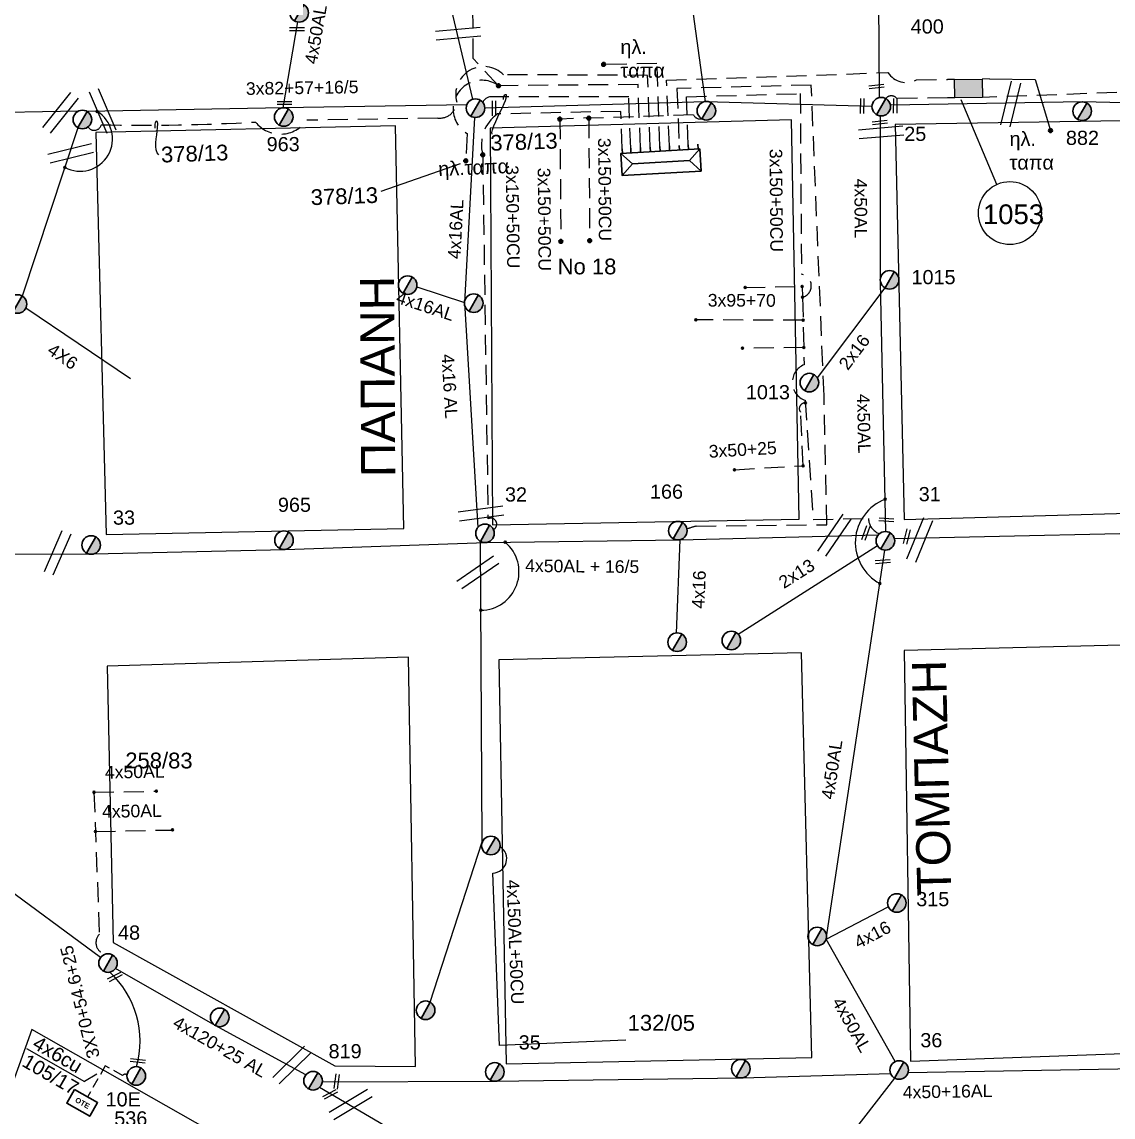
# Model space of a CAD drawing. Header units: millimetres. Extents: x 1421 to 7547, y 822 to 1863.
# Drawn here: x 6506.1 to 6644.6, y 1236.8 to 1375.8 of the extents above; entities that cross this region are included whole.
import ezdxf
from ezdxf.enums import TextEntityAlignment as Align

# ---------------------------------------------------------------- set-up
doc = ezdxf.new("R2010")
doc.units = ezdxf.units.MM
doc.linetypes.add('DASHED', pattern=[19.05, 12.7, -6.35])
doc.layers.get('0').update_dxf_attribs({"lineweight": 30})
for name, color, linetype, lineweight in [('2x13', 7, 'Continuous', 30), ('2x16', 7, 'Continuous', 30), ('3x50+25', 7, 'DASHED', 30), ('3x50+35+16_5', 7, 'Continuous', 30), ('3x82+57+16_5', 7, 'Continuous', 30), ('3x95+70', 7, 'DASHED', 30), ('4x150AL+50CU', 7, 'Continuous', 30), ('4x50+16_5', 7, 'Continuous', 30), ('4x50AL', 7, 'Continuous', 30), ('Link Box 4 Διευθύνσεων', 7, 'Continuous', 30), ('Pillar OTE', 7, 'Continuous', 30), ('TEXT_ΔΙΑΦΟΡΑ', 7, 'Continuous', 30), ('TEXT_ΚΑΛΩΔΙΩΝ', 7, 'Continuous', 30), ('Άγνωστα', 7, 'Continuous', 30), ('Άγνωστο εναέριο καλώδιο', 7, 'Continuous', 30), ('Άγνωστο Υπόγειο Καλώδιο', 7, 'DASHED', 30), ('Γυμνά εναέρια ΧΤ (3Φ)   4x16AL', 7, 'Continuous', 30), ('Γυμνά εναέρια ΧΤ και ΦΟΠ (3Φ)   4x50+16AL', 7, 'Continuous', 30), ('Εναέρια παροχή ΧΤ 4x16', 7, 'SYN_LINE', 30), ('Επιγραφές - Σχήματα', 7, 'Continuous', 30), ('Καλώδια ΧΤ   3x150+50CU', 7, 'DASHED', 30), ('Καλώδια ΧΤ   3x150+70AL', 7, 'DASHED', 30), ('Μηχανική τομή', 7, 'Continuous', 30), ('Στύλος ΦΜ', 7, 'Continuous', 30), ('Στύλος ΦΜ @ 1', 7, 'Continuous', 30), ('ΣΥΝ.ΚΑΛ4Χ6', 7, 'YPARXSK3X70+54', 30), ('Συνδέσεις', 7, 'Continuous', 30), ('Συνεστραμμένα ΧΤ   3x70+54.6+25 AL', 7, 'SYN_LINE', 30), ('Συνεστραμμένα ΧΤ  4x120+25 AL', 7, 'SYN_LINE', 30), ('Τομή', 7, 'Continuous', 30), ('Υποσταθμός πόλεως', 7, 'Continuous', 30), ('Υπόβαθρο ΔΕΗ', 7, 'Continuous', 30), ('Υπόγεια Καλώδια Δικτύου ΧΤ  4x16AL', 7, 'DASHED', 30), ('Υπόγεια Καλώδια Δικτύου ΧΤ  4x50AL', 7, 'DASHED', 30), ('Υπόγεια Καλώδια Δικτύου ΧΤ  4x6', 7, 'DASHED', 30)]:
    doc.layers.add(name, color=color, linetype=linetype, lineweight=lineweight)
doc.layers.add('Υπόγεια καλώδια Παροχών ΧΤ   4x50AL', color=7, linetype='DASHED')
doc.styles.add('arial', font='arial.ttf')
doc.styles.get("Standard").update_dxf_attribs({"font": 'arial.ttf'})
doc.linetypes.add('SYN_LINE', pattern='A,0.5,-0.0001,["/\\/\\/\\/",Standard,S=0.1,R=0,X=0,Y=-0.05],-0.25', length=0.7501)
doc.linetypes.add('YPARXSK3X70+54', pattern='A,2.5,[131,ltypeshp.shx,S=1,R=0,X=-9e-10,Y=0],-1e-11,[131,ltypeshp.shx,S=-1,R=180,X=2,Y=0],-4.1,[131,ltypeshp.shx,S=1,R=0,X=-0.1,Y=0],-1.9,2,0', length=10.5)
doc.dimstyles.new('ISO-25', dxfattribs={"dimtxt": 2.5, "dimasz": 2.5, "dimexe": 1.25, "dimexo": 0.625, "dimtad": 1, "dimtxsty": 'Standard', "dimcen": 2.5, "dimadec": 0, "dimazin": 0, "dimtfac": 1, "dimtmove": 0, "dimatfit": 3, "dimfxl": 1, "dimarcsym": 0})

# ---------------------------------------------------------------- blocks, each defined once
blk = doc.blocks.new('ΥΠΑΡΧΩΝ ΤΣΙΜΕΝΤΕΝΙΟΣ ΣΤΥΛΟΣ')
at = {"layer": 'Στύλος ΦΜ'}
blk.add_hatch(color=7, dxfattribs=at).paths.add_polyline_path([(-1.29, -2.28, 0.574793), (2.62, 0, 0.268822), (1.3, 2.27)])
at = {"layer": 'Στύλος ΦΜ', "color": 7}
blk.add_line((-1.29, -2.28), (1.3, 2.27), dxfattribs=at)
blk.add_circle((0, 0), 2.62, dxfattribs=at)
at = {"layer": 'Στύλος ΦΜ', "flags": 4}
for tag, p in [('ΑΡΙΘΜΟΣ', (-4.68, 8.05)), ('ΤΥΠΟΣ', (-4.91, 3.03))]:
    blk.add_attdef(tag, p, '', height=4, dxfattribs=at)
blk = doc.blocks.new('ΤΟΜΗ')
at = {"layer": 'Τομή', "lineweight": -3, "ltscale": 40}
for p, q in [((-11.37, 1.1), (11.37, 1.1)), ((11.37, -3.57), (-11.37, -3.57))]:
    blk.add_line(p, q, dxfattribs=at)
blk = doc.blocks.new('ΜΗΧΑΝΙΚΗ ΤΟΜΗ')
at = {"layer": 'Μηχανική τομή', "lineweight": -3, "ltscale": 40}
for p, q in [((-3.78, 1.15), (3.8, 1.15)), ((3.8, -0.4), (-3.78, -0.4))]:
    blk.add_line(p, q, dxfattribs=at)
blk = doc.blocks.new('ΥΠΟΣΤΑΘΜΟΣ ΠΟΛΕΩΣ 9 ΑΝΑΧΩΡΗΣΕΩΝ')
at = {"layer": 'Υποσταθμός πόλεως', "ltscale": 40}
for p, q in [((-9.63, -2.82), (-9.63, -4)), ((-7.12, -2.82), (-7.12, -4)), ((-4.84, -2.82), (-4.84, -4)), ((-2.36, -2.82), (-2.36, -4)), ((0.09, -2.82), (0.09, -4)), ((2.55, -2.82), (2.55, -4)), ((5.02, -2.82), (5.02, -4)), ((7.48, -2.82), (7.48, -4)), ((9.61, -2.82), (9.61, -4))]:
    blk.add_line(p, q, dxfattribs=at)
blk.add_lwpolyline([(-10.02, 2.82), (10.02, 2.82), (10.02, -2.82), (-10.02, -2.82)], close=True, dxfattribs=at)
for points in [[(-7.21, 0), (-10.02, 2.82)], [(7.21, 0), (10.02, 2.82)], [(-10.02, -2.82), (-7.21, 0)], [(-7.21, 0), (7.21, 0)], [(10.02, -2.82), (7.21, 0)]]:
    blk.add_lwpolyline(points, dxfattribs=at)
at = {"layer": 'Υποσταθμός πόλεως', "linetype": 'SYN_LINE', "ltscale": 40, "flags": 1}
for tag, p in [('ΜΕΤΑΣΧΗΜΑΤΙΣΜΟΣ', (10.79, 1.71)), ('ΙΣΧΥΣ', (10.77, -1.08)), ('ΑΡΙΘΜΟΣ', (10.89, -3.8))]:
    blk.add_attdef(tag, p, '', height=1.8, dxfattribs=at)
blk = doc.blocks.new('LINK BOX 4 ΑΝΑΧΩΡΗΣΕΩΝ')
at = {"layer": 'Link Box 4 Διευθύνσεων', "lineweight": -3, "ltscale": 40}
blk.add_hatch(color=256, dxfattribs=at).paths.add_polyline_path([(-3.54, 0), (-3.54, -4.67), (3.54, -4.67), (3.54, 0)])
for p, q in [((-3.54, 0), (-5.33, 0)), ((5.33, 0), (3.54, 0)), ((-3.54, -4.67), (-5.33, -4.67)), ((5.33, -4.67), (3.54, -4.67))]:
    blk.add_line(p, q, dxfattribs=at)
blk.add_lwpolyline([(-3.54, -4.67), (-3.54, 0), (3.54, 0), (3.54, -4.67)], close=True, dxfattribs=at)
blk = doc.blocks.new('_ΣΥΝΔΕΣΗ')
at = {"layer": 'Συνδέσεις', "linetype": 'SYN_LINE', "ltscale": 40}
blk.add_hatch(color=256, dxfattribs=at).paths.add_polyline_path([(0.5, -0.01, 1), (-0.5, -0.01, 1)])
at = {"layer": 'Συνδέσεις'}
blk.add_circle((0, -0.01), 0.5, dxfattribs=at)
blk = doc.blocks.new('PILLAR ΟΤΕ')
at = {"layer": 'Pillar OTE', "ltscale": 40}
blk.add_lwpolyline([(-3.31, 2.02), (3.39, 2.02), (3.39, -1.99), (-3.31, -1.99)], close=True, dxfattribs=at)
at = {"layer": 'Pillar OTE', "insert": (-1.81, 0.71), "char_height": 1.3575, "width": 109.961, "attachment_point": 1}
blk.add_mtext('{\\fArial|b1|i0|c161|p34;OTE}', dxfattribs=at)

msp = doc.modelspace()

# ---------------------------------------------------------------- linework, layer by layer
at = {"color": 7, "lineweight": -3, "ltscale": 0.2}
msp.add_lwpolyline([(6628.93, 1368.56), (6634.73, 1368.5), (6636.69, 1362)], dxfattribs=at)
at = {"color": 6, "lineweight": -3, "ltscale": 0.2}
msp.add_lwpolyline([(6513.25, 1362.37), (6506.17, 1341)], dxfattribs=at)
at = {"layer": '2x13', "color": 2, "lineweight": -3, "ltscale": 0.2}
msp.add_lwpolyline([(6597.04, 1298.08), (6614.74, 1309.31)], dxfattribs=at)
at = {"layer": '2x16', "color": 2, "lineweight": -3, "ltscale": 0.2}
msp.add_lwpolyline([(6607.1, 1330.62), (6615.69, 1342.02)], dxfattribs=at)
at = {"layer": '3x50+25', "color": 2, "lineweight": -3, "ltscale": 0.2}
msp.add_lwpolyline([(6596.58, 1318.95), (6605.29, 1319.45), (6604.98, 1326.24, -0.665427), (6605.58, 1327.42, -1.683748)], format="xyb", dxfattribs=at)
at = {"layer": '3x50+35+16_5', "color": 5, "lineweight": -3, "ltscale": 0.2}
msp.add_lwpolyline([(6616.88, 1310.23), (6658.83, 1311.13)], dxfattribs=at)
at = {"layer": '3x82+57+16_5', "color": 5, "lineweight": -3, "ltscale": 0.2}
msp.add_lwpolyline([(6562.61, 1365.28), (6539.29, 1364.9), (6514.42, 1364.42)], dxfattribs=at)
at = {"layer": '3x95+70', "color": 2, "lineweight": -3, "ltscale": 0.2}
msp.add_lwpolyline([(6605.29, 1337.92), (6591.68, 1337.97)], dxfattribs=at)
at = {"layer": '4x150AL+50CU', "color": 206, "lineweight": -3, "ltscale": 0.2}
msp.add_lwpolyline([(6582.79, 1246.53), (6566.77, 1245.85), (6565.91, 1267.75, 0.742838), (6566.84, 1271.09, -4.697)], format="xyb", dxfattribs=at)
at = {"layer": '4x50+16_5', "color": 85, "lineweight": -3, "ltscale": 0.2}
msp.add_lwpolyline([(6513.33, 1364.46), (6472.29, 1363.72)], dxfattribs=at)
at = {"layer": '4x50+16_5', "color": 1, "lineweight": -3, "ltscale": 0.2}
msp.add_lwpolyline([(6515.23, 1308.25), (6539.58, 1308.84), (6565.09, 1309.7), (6589.66, 1310.06), (6614.84, 1310.68)], dxfattribs=at)
at = {"layer": '4x50+16_5', "color": 30, "lineweight": -3, "ltscale": 0.2}
msp.add_lwpolyline([(6472, 1308.47), (6496.79, 1308.22), (6515.23, 1308.25)], dxfattribs=at)
at = {"layer": '4x50AL', "color": 133, "lineweight": -3, "ltscale": 0.2}
msp.add_lwpolyline([(6613.34, 1429.24), (6613.59, 1403.78), (6614.86, 1378.52), (6614.94, 1366.19)], dxfattribs=at)
at = {"layer": '4x50AL', "color": 5, "lineweight": -3, "ltscale": 0.2}
msp.add_lwpolyline([(6539.29, 1364.9), (6541.17, 1375.79)], dxfattribs=at)
at = {"layer": '4x50AL', "color": 2, "lineweight": -3, "ltscale": 0.2}
for points in [[(6615.79, 1311.09), (6615.13, 1342.75), (6615.1, 1363.87)], [(6616.98, 1243.81), (6608.22, 1259.34), (6615.67, 1308.74)], [(6616.9, 1241.72), (6608.03, 1230.24)]]:
    msp.add_lwpolyline(points, dxfattribs=at)
at = {"layer": 'Άγνωστο εναέριο καλώδιο', "color": 133, "lineweight": -3, "ltscale": 0.2}
msp.add_lwpolyline([(6592.9, 1365.68), (6591.39, 1376.76)], dxfattribs=at)
at = {"layer": 'Άγνωστο εναέριο καλώδιο', "color": 1, "lineweight": -3, "ltscale": 0.2}
msp.add_lwpolyline([(6663.32, 1365.11), (6640.75, 1365.65), (6616.37, 1365.23)], dxfattribs=at)
at = {"layer": 'Άγνωστο εναέριο καλώδιο', "color": 206, "lineweight": -3, "ltscale": 0.2}
msp.add_lwpolyline([(6557.96, 1251.35), (6564.58, 1271.7), (6564.34, 1309.84)], dxfattribs=at)
at = {"layer": 'Άγνωστο Υπόγειο Καλώδιο', "color": 2, "lineweight": -3, "ltscale": 0.2}
msp.add_lwpolyline([(6515.29, 1278), (6515.98, 1259.98, 0.588477), (6516.72, 1257.44, 3.530493)], format="xyb", dxfattribs=at)
at = {"layer": 'Γυμνά εναέρια ΧΤ (3Φ)   4x16AL', "color": 5, "lineweight": -3, "ltscale": 0.2}
for points in [[(6563.58, 1363.68), (6562.31, 1340.16), (6564.01, 1311.61)], [(6556.27, 1342.15), (6562.31, 1340.16)]]:
    msp.add_lwpolyline(points, dxfattribs=at)
at = {"layer": 'Γυμνά εναέρια ΧΤ και ΦΟΠ (3Φ)   4x50+16AL', "color": 85, "lineweight": -3, "ltscale": 0.2}
msp.add_lwpolyline([(6554.22, 1404.4), (6563.35, 1365.97)], dxfattribs=at)
at = {"layer": 'Γυμνά εναέρια ΧΤ και ΦΟΠ (3Φ)   4x50+16AL', "color": 133, "lineweight": -2, "ltscale": 0.2}
msp.add_lwpolyline([(6564.88, 1364.87), (6592.9, 1365.69), (6614.03, 1365.08)], dxfattribs=at)
at = {"layer": 'Γυμνά εναέρια ΧΤ και ΦΟΠ (3Φ)   4x50+16AL', "color": 27, "lineweight": -3, "ltscale": 0.2}
for points in [[(6618.61, 1242.43), (6652.47, 1243.03)], [(6544.27, 1241.23), (6566.03, 1241.33), (6597.61, 1241.75), (6616.39, 1242.31)]]:
    msp.add_lwpolyline(points, dxfattribs=at)
at = {"layer": 'Εναέρια παροχή ΧΤ 4x16', "color": 1, "lineweight": -3, "ltscale": 0.2}
msp.add_lwpolyline([(6589.66, 1310.06), (6589.18, 1298.22)], dxfattribs=at)
at = {"layer": 'Εναέρια παροχή ΧΤ 4x16', "color": 2, "lineweight": -3, "ltscale": 0.2}
msp.add_lwpolyline([(6608.22, 1259.34), (6616.11, 1263.47)], dxfattribs=at)
at = {"layer": 'Καλώδια ΧΤ   3x150+50CU', "color": 85, "lineweight": -3, "ltscale": 0.2}
for points in [[(6584.36, 1367.84), (6566.64, 1367.7), (6563.42, 1371.15), (6563.27, 1402.68, 0.696194), (6563.05, 1409.53), (6562.65, 1428.81, -0.789177), (6563.44, 1430.46, -2.072555)], [(6566.64, 1367.7, 1.043286), (6562.65, 1361.62), (6562.46, 1358.15)]]:
    msp.add_lwpolyline(points, format="xyb", dxfattribs=at)
at = {"layer": 'Καλώδια ΧΤ   3x150+50CU', "color": 6, "lineweight": -3, "ltscale": 0.2}
msp.add_lwpolyline([(6585.56, 1369.01), (6567.28, 1369.09, 0.76907), (6561.33, 1365.61, -0.430437), (6558.94, 1363.59), (6542.32, 1363.32, -0.501817), (6535.79, 1363.08, -0.018906), (6516.23, 1362.74, -0.646464), (6514.54, 1362.45, 0.962283)], format="xyb", dxfattribs=at)
at = {"layer": 'Καλώδια ΧΤ   3x150+50CU', "color": 151, "lineweight": -3, "ltscale": 0.2}
msp.add_lwpolyline([(6587.1, 1359.98), (6586.74, 1370.52), (6579.98, 1370.4)], dxfattribs=at)
at = {"layer": 'Καλώδια ΧΤ   3x150+50CU', "color": 6, "lineweight": -3, "ltscale": 0.2}
msp.add_lwpolyline([(6585.87, 1359.91), (6585.56, 1369.01)], dxfattribs=at)
at = {"layer": 'Καλώδια ΧΤ   3x150+50CU', "color": 133, "lineweight": -3, "ltscale": 0.2}
for points in [[(6588.32, 1360.05), (6587.97, 1368.41), (6616.06, 1369.36, 0.393127), (6619.68, 1368.45), (6623.61, 1368.49)], [(6592.44, 1363.5, -0.338802), (6591.37, 1363.99), (6574.42, 1363.47)]]:
    msp.add_lwpolyline(points, format="xyb", dxfattribs=at)
at = {"layer": 'Καλώδια ΧΤ   3x150+50CU', "color": 27, "lineweight": -3, "ltscale": 0.2}
msp.add_lwpolyline([(6584.64, 1359.83), (6584.36, 1367.84)], dxfattribs=at)
at = {"layer": 'Καλώδια ΧΤ   3x150+50CU', "color": 1, "lineweight": -3, "ltscale": 0.2}
msp.add_lwpolyline([(6590.56, 1311.42, -0.022028), (6591.74, 1311.79), (6608.3, 1311.96), (6607.95, 1328.31), (6606.33, 1367.78), (6589.28, 1367.33), (6589.56, 1360.12)], format="xyb", dxfattribs=at)
at = {"layer": 'Καλώδια ΧΤ   3x150+50CU', "color": 2, "lineweight": -3, "ltscale": 0.2}
msp.add_lwpolyline([(6590.7, 1360.19), (6590.5, 1366.29), (6604.93, 1366.69), (6605.08, 1343.77, -0.80357), (6605.23, 1340.84), (6605.42, 1332.28, 0.693076), (6605.55, 1327.77), (6606.58, 1312.63), (6613.58, 1312.76, 0.299011), (6614.98, 1310.82, -2.051403)], format="xyb", dxfattribs=at)
at = {"layer": 'Καλώδια ΧΤ   3x150+50CU', "color": 5, "lineweight": -3, "ltscale": 0.2}
msp.add_lwpolyline([(6583.19, 1366.27), (6565.99, 1366.28, 0.336693), (6564.63, 1365.58, -7.449358)], format="xyb", dxfattribs=at)
msp.add_lwpolyline([(6583.41, 1359.76), (6583.19, 1366.27)], dxfattribs=at)
at = {"layer": 'Καλώδια ΧΤ   3x150+50CU', "color": 133, "lineweight": -3, "ltscale": 0.2}
for points in [[(6623.64, 1366.15), (6617.19, 1366.06)], [(6574.42, 1363.47), (6574.55, 1347.69)], [(6578.08, 1363.58), (6578.21, 1347.79)]]:
    msp.add_lwpolyline(points, dxfattribs=at)
at = {"layer": 'Καλώδια ΧΤ   3x150+50CU', "color": 173, "lineweight": -3, "ltscale": 0.2}
for points in [[(6582.35, 1359.7), (6582.18, 1364.44), (6566.49, 1364.11, 0.312764), (6564.63, 1358.93, 0.34132), (6564.63, 1358.93)], [(6564.63, 1358.93), (6565.3, 1312.72, -1.002274), (6565.99, 1311.35, 1.497784)]]:
    msp.add_lwpolyline(points, format="xyb", dxfattribs=at)
at = {"layer": 'Καλώδια ΧΤ   3x150+50CU', "color": 133, "lineweight": -3, "ltscale": 0.2}
msp.add_arc((6616.49, 1365.54), 0.871, 36.5071, 143.0526, dxfattribs=at)
at = {"layer": 'Καλώδια ΧΤ   3x150+70AL', "color": 30, "lineweight": -3, "ltscale": 0.2}
msp.add_lwpolyline([(6688.22, 1415.98), (6694.58, 1422.8), (6701.39, 1416.25, 0.171124), (6701.83, 1409.93, -0.091037), (6702.24, 1405.52, -0.079736), (6701.69, 1401.62), (6702.43, 1371.05, -1.078319), (6698.42, 1368.81), (6628.97, 1366.23)], format="xyb", dxfattribs=at)
at = {"layer": 'ΣΥΝ.ΚΑΛ4Χ6', "color": 6, "linetype": 'SYN_LINE', "lineweight": -3, "ltscale": 20}
msp.add_lwpolyline([(6506.66, 1339.5), (6519.92, 1330.54)], dxfattribs=at)
at = {"layer": 'Συνεστραμμένα ΧΤ   3x70+54.6+25 AL', "color": 2, "linetype": 'SYN_LINE', "lineweight": -3, "ltscale": 10}
msp.add_arc((6509.35, 1246.43), 11.8, 343.9601, 47.7184, dxfattribs=at)
at = {"layer": 'Συνεστραμμένα ΧΤ  4x120+25 AL', "color": 2, "lineweight": -3, "ltscale": 20}
msp.add_lwpolyline([(6516.13, 1257.01), (6502.66, 1266.92)], dxfattribs=at)
at = {"layer": 'Συνεστραμμένα ΧΤ  4x120+25 AL', "color": 2, "lineweight": -3, "ltscale": 15}
msp.add_lwpolyline([(6542.19, 1242.12), (6530.68, 1248.4), (6518.04, 1255.63)], dxfattribs=at)
at = {"layer": 'Συνεστραμμένα ΧΤ  4x120+25 AL', "color": 133, "lineweight": -3, "ltscale": 20}
msp.add_lwpolyline([(6641.81, 1187.65), (6619.32, 1199.18), (6582.69, 1217.77), (6543.9, 1240.51)], dxfattribs=at)
at = {"layer": 'Υπόβαθρο ΔΕΗ', "lineweight": -3}
msp.add_lwpolyline([(6629.88, 1355.17), (6625.36, 1365.89)], dxfattribs=at)
at = {"layer": 'Υπόβαθρο ΔΕΗ', "lineweight": -3, "ltscale": 0.2}
for points in [[(6516.85, 1310.72), (6554.61, 1311.49), (6553.56, 1362.61), (6515.52, 1361.77)], [(6604.8, 1312.68), (6603.82, 1363.37), (6565.56, 1362.31), (6565.86, 1311.96)], [(6618.1, 1312.62), (6658.51, 1313.76), (6656.14, 1363.41), (6616.98, 1362.76)], [(6650.88, 1296.82), (6618.11, 1295.98), (6618.92, 1243.86), (6651.85, 1245.04)], [(6556.09, 1243.2), (6555.23, 1295.17), (6516.99, 1294.03), (6517.75, 1258.93), (6545.88, 1243.28)]]:
    msp.add_lwpolyline(points, close=True, dxfattribs=at)
for points in [[(6567.59, 1243.53), (6606.42, 1244.32), (6605.08, 1295.7), (6566.67, 1294.83), (6567.59, 1243.53)], [(6507.4, 1247.87), (6496.68, 1218.02), (6618.48, 1151.08), (6635.47, 1175.11), (6507.4, 1247.87)], [(6506.72, 1245.48), (6514.09, 1241.29)]]:
    msp.add_lwpolyline(points, dxfattribs=at)
at = {"layer": 'Υπόβαθρο ΔΕΗ', "lineweight": -3}
msp.add_circle((6631.54, 1351.53), 4, dxfattribs=at)
for centre, radius, start, end in [((6513.55, 1360.94), 4.1, 241.3688, 58.6663), ((6617.79, 1309.7), 5.87, 110.7746, 242.0023), ((6564.35, 1305.99), 4.89, 270.5252, 49.9304)]:
    msp.add_arc(centre, radius, start, end, dxfattribs=at)
at = {"layer": 'Υπόβαθρο ΔΕΗ', "lineweight": -3, "ltscale": 0.2}
for points in [[(6565.82, 1361.53), (6565.56, 1361.87), (6568.1, 1366.61), (6567.41, 1366.61), (6567.21, 1366.28), (6567.21, 1365.94)], [(6523.52, 1358.91), (6522.85, 1359.45), (6523.71, 1363.29), (6523.01, 1363.29), (6523.01, 1362.69), (6523.01, 1362.29)]]:
    msp.add_open_spline(points, degree=3, dxfattribs=at)
at = {"layer": 'Υπόγεια Καλώδια Δικτύου ΧΤ  4x16AL', "color": 2, "lineweight": -3, "ltscale": 0.2}
for points in [[(6597.95, 1342.1), (6605.17, 1342.21), (6605.23, 1340.84)], [(6605.37, 1334.46), (6597.59, 1334.36)]]:
    msp.add_lwpolyline(points, dxfattribs=at)
at = {"layer": 'Υπόγεια Καλώδια Δικτύου ΧΤ  4x50AL', "color": 2, "lineweight": -3, "ltscale": 0.2}
for points in [[(6515.29, 1278), (6523.21, 1278.15)], [(6515.48, 1273.04), (6525.26, 1273.21)]]:
    msp.add_lwpolyline(points, dxfattribs=at)
at = {"layer": 'Υπόγεια Καλώδια Δικτύου ΧΤ  4x6', "color": 2, "linetype": 'DASHED', "lineweight": -2, "ltscale": 0.1}
msp.add_lwpolyline([(6519.49, 1242.13, 0.379023), (6518.91, 1242.05), (6516.73, 1243.29), (6514.51, 1239.38)], format="xyb", dxfattribs=at)

# ---------------------------------------------------------------- block references
at = {"layer": 'Link Box 4 Διευθύνσεων', "lineweight": -3, "xscale": 0.4999999999999995, "yscale": 0.4999999999999995, "zscale": 0.4999999999999995, "rotation": 0.8362489393522903}
msp.add_blockref('LINK BOX 4 ΑΝΑΧΩΡΗΣΕΩΝ', (6626.27, 1368.52), dxfattribs=at)
at = {"layer": 'Pillar OTE', "xscale": 0.5, "yscale": 0.5, "zscale": 0.5, "rotation": 330.3989844586728}
msp.add_blockref('PILLAR ΟΤΕ', (6513.77, 1238.57), dxfattribs=at)
at = {"layer": 'Μηχανική τομή', "lineweight": -3}
for p, xscale, yscale, zscale, rotation in [((6541.05, 1374.78), 0.2499999999999188, 0.2499999999999188, 0.2499999999999188, 0.05924844905690844), ((6614.61, 1367.68), 0.2499999999999189, 0.2499999999999189, 0.2499999999999189, 186.4579152107447), ((6539.47, 1365.42), 0.2499999999999188, 0.2499999999999188, 0.2499999999999188, 0.05924844905690844), ((6566.16, 1364.82), 0.2499999999999188, 0.2499999999999188, 0.2499999999999188, 89.32769322057025), ((6612.88, 1365.11), 0.2499999999999189, 0.2499999999999189, 0.2499999999999189, 89.32769322057025), ((6617.08, 1365.14), 0.2499999999999188, 0.2499999999999188, 0.2499999999999188, 89.32769322057025), ((6615.03, 1363.11), 0.2499999999999189, 0.2499999999999189, 0.2499999999999189, 186.4579152107447), ((6615.87, 1312.67), 0.2499999999999188, 0.2499999999999188, 0.2499999999999188, 176.162120526004), ((6613.17, 1310.95), 0.2499999999999188, 0.2499999999999188, 0.2499999999999188, 250.2442301513457), ((6618.37, 1310.49), 0.2499999999999188, 0.2499999999999188, 0.2499999999999188, 256.0113267506122), ((6615.42, 1307.19), 0.2499999999999188, 0.2499999999999188, 0.2499999999999188, 4.371751589751037), ((6518, 1254.48), 0.2499999999999187, 0.2499999999999187, 0.2499999999999187, 27.29125879134946), ((6520.85, 1243.82), 0.2499999999999188, 0.2499999999999188, 0.2499999999999188, 352.8098771346176), ((6546.19, 1241.27), 0.2499999999999187, 0.2499999999999187, 0.2499999999999187, 81.58909393115228), ((6545.3, 1239.57), 0.2499999999999187, 0.2499999999999187, 0.2499999999999187, 27.29125879134946)]:
    msp.add_blockref('ΜΗΧΑΝΙΚΗ ΤΟΜΗ', p, dxfattribs=dict(at, xscale=xscale, yscale=yscale, zscale=zscale, rotation=rotation))
at = {"layer": 'Στύλος ΦΜ @ 1', "lineweight": -3, "ltscale": 40}
ref = msp.add_blockref('ΥΠΑΡΧΩΝ ΤΣΙΜΕΝΤΕΝΙΟΣ ΣΤΥΛΟΣ', (6616.03, 1378.68), dxfattribs=dict(at, xscale=0.4499999999998181, yscale=0.4499999999998181, zscale=0.4499999999998181))
ref.add_attrib('ΤΥΠΟΣ', '400', (6618.95, 1374.32), dxfattribs={"layer": 'Στύλος ΦΜ', "height": 1.8, "flags": 4})
at = {"layer": 'Στύλος ΦΜ @ 1', "lineweight": -3, "ltscale": 40, "xscale": 0.4499999999998181, "yscale": 0.4499999999998181, "zscale": 0.4499999999998181}
for p in [(6541.33, 1376.95), (6563.71, 1364.85), (6593.02, 1364.52), (6513.83, 1363.4), (6555.11, 1342.38), (6505.59, 1339.98), (6563.49, 1340.09), (6589.31, 1297.05), (6596.19, 1297.27), (6565.67, 1271.24), (6607.09, 1259.7), (6557.38, 1250.33), (6531.26, 1249.42), (6597.39, 1242.91)]:
    msp.add_blockref('ΥΠΑΡΧΩΝ ΤΣΙΜΕΝΤΕΝΙΟΣ ΣΤΥΛΟΣ', p, dxfattribs=at)
at = {"layer": 'Στύλος ΦΜ @ 1', "lineweight": -3, "ltscale": 40}
ref = msp.add_blockref('ΥΠΑΡΧΩΝ ΤΣΙΜΕΝΤΕΝΙΟΣ ΣΤΥΛΟΣ', (6615.21, 1365.04), dxfattribs=dict(at, xscale=0.4499999999998181, yscale=0.4499999999998181, zscale=0.4499999999998181))
ref.add_attrib('ΤΥΠΟΣ', '25', (6618.13, 1360.69), dxfattribs={"layer": 'Στύλος ΦΜ', "height": 1.8, "flags": 4})
ref = msp.add_blockref('ΥΠΑΡΧΩΝ ΤΣΙΜΕΝΤΕΝΙΟΣ ΣΤΥΛΟΣ', (6640.71, 1364.47), dxfattribs=dict(at, xscale=0.4499999999998181, yscale=0.4499999999998181, zscale=0.4499999999998181))
ref.add_attrib('ΤΥΠΟΣ', '882', (6638.65, 1360.18), dxfattribs={"layer": 'Στύλος ΦΜ', "height": 1.8, "flags": 4})
ref = msp.add_blockref('ΥΠΑΡΧΩΝ ΤΣΙΜΕΝΤΕΝΙΟΣ ΣΤΥΛΟΣ', (6539.38, 1363.72), dxfattribs=dict(at, xscale=0.4499999999998181, yscale=0.4499999999998181, zscale=0.4499999999998181))
ref.add_attrib('ΤΥΠΟΣ', '963', (6537.21, 1359.38), dxfattribs={"layer": 'Στύλος ΦΜ', "height": 1.8, "flags": 4})
ref = msp.add_blockref('ΥΠΑΡΧΩΝ ΤΣΙΜΕΝΤΕΝΙΟΣ ΣΤΥΛΟΣ', (6616.27, 1343.05), dxfattribs=dict(at, xscale=0.4499999999998181, yscale=0.4499999999998181, zscale=0.4499999999998181))
ref.add_attrib('ΤΥΠΟΣ', '1015', (6619.05, 1342.5), dxfattribs={"layer": 'Στύλος ΦΜ', "height": 1.8, "flags": 4})
ref = msp.add_blockref('ΥΠΑΡΧΩΝ ΤΣΙΜΕΝΤΕΝΙΟΣ ΣΤΥΛΟΣ', (6606.09, 1330.01), dxfattribs=dict(at, xscale=0.4499999999998181, yscale=0.4499999999998181, zscale=0.4499999999998181))
ref.add_attrib('ΤΥΠΟΣ', '1013', (6598.03, 1327.89), dxfattribs={"layer": 'Στύλος ΦΜ', "height": 1.8, "flags": 4})
ref = msp.add_blockref('ΥΠΑΡΧΩΝ ΤΣΙΜΕΝΤΕΝΙΟΣ ΣΤΥΛΟΣ', (6564.92, 1310.87), dxfattribs=dict(at, xscale=0.4499999999998181, yscale=0.4499999999998181, zscale=0.4499999999998181))
ref.add_attrib('ΤΥΠΟΣ', '32', (6567.46, 1314.91), dxfattribs={"layer": 'Στύλος ΦΜ', "height": 1.8, "flags": 4})
ref = msp.add_blockref('ΥΠΑΡΧΩΝ ΤΣΙΜΕΝΤΕΝΙΟΣ ΣΤΥΛΟΣ', (6589.4, 1311.21), dxfattribs=dict(at, xscale=0.4499999999998181, yscale=0.4499999999998181, zscale=0.4499999999998181))
ref.add_attrib('ΤΥΠΟΣ', '166', (6585.86, 1315.27), dxfattribs={"layer": 'Στύλος ΦΜ', "height": 1.8, "flags": 4})
ref = msp.add_blockref('ΥΠΑΡΧΩΝ ΤΣΙΜΕΝΤΕΝΙΟΣ ΣΤΥΛΟΣ', (6615.74, 1309.92), dxfattribs=dict(at, xscale=0.4499999999998181, yscale=0.4499999999998181, zscale=0.4499999999998181))
ref.add_attrib('ΤΥΠΟΣ', '31', (6619.97, 1314.95), dxfattribs={"layer": 'Στύλος ΦΜ', "height": 1.8, "flags": 4})
ref = msp.add_blockref('ΥΠΑΡΧΩΝ ΤΣΙΜΕΝΤΕΝΙΟΣ ΣΤΥΛΟΣ', (6539.41, 1310), dxfattribs=dict(at, xscale=0.4499999999998181, yscale=0.4499999999998181, zscale=0.4499999999998181))
ref.add_attrib('ΤΥΠΟΣ', '965', (6538.64, 1313.6), dxfattribs={"layer": 'Στύλος ΦΜ', "height": 1.8, "flags": 4})
ref = msp.add_blockref('ΥΠΑΡΧΩΝ ΤΣΙΜΕΝΤΕΝΙΟΣ ΣΤΥΛΟΣ', (6514.94, 1309.39), dxfattribs=dict(at, xscale=0.4499999999998181, yscale=0.4499999999998181, zscale=0.4499999999998181))
ref.add_attrib('ΤΥΠΟΣ', '33', (6517.71, 1311.97), dxfattribs={"layer": 'Στύλος ΦΜ', "height": 1.8, "flags": 4})
ref = msp.add_blockref('ΥΠΑΡΧΩΝ ΤΣΙΜΕΝΤΕΝΙΟΣ ΣΤΥΛΟΣ', (6617.19, 1263.95), dxfattribs=dict(at, xscale=0.4499999999998181, yscale=0.4499999999998181, zscale=0.4499999999998181))
ref.add_attrib('ΤΥΠΟΣ', '315', (6619.65, 1263.54), dxfattribs={"layer": 'Στύλος ΦΜ', "height": 1.8, "flags": 4})
ref = msp.add_blockref('ΥΠΑΡΧΩΝ ΤΣΙΜΕΝΤΕΝΙΟΣ ΣΤΥΛΟΣ', (6517.08, 1256.32), dxfattribs=dict(at, xscale=0.4499999999998181, yscale=0.4499999999998181, zscale=0.4499999999998181))
ref.add_attrib('ΤΥΠΟΣ', '48', (6518.35, 1259.29), dxfattribs={"layer": 'Στύλος ΦΜ', "height": 1.8, "flags": 4})
ref = msp.add_blockref('ΥΠΑΡΧΩΝ ΤΣΙΜΕΝΤΕΝΙΟΣ ΣΤΥΛΟΣ', (6566.17, 1242.5), dxfattribs=dict(at, xscale=0.4499999999998181, yscale=0.4499999999998181, zscale=0.4499999999998181))
ref.add_attrib('ΤΥΠΟΣ', '35', (6569.2, 1245.35), dxfattribs={"layer": 'Στύλος ΦΜ', "height": 1.8, "flags": 4})
ref = msp.add_blockref('ΥΠΑΡΧΩΝ ΤΣΙΜΕΝΤΕΝΙΟΣ ΣΤΥΛΟΣ', (6617.48, 1242.74), dxfattribs=dict(at, xscale=0.4499999999998181, yscale=0.4499999999998181, zscale=0.4499999999998181))
ref.add_attrib('ΤΥΠΟΣ', '36', (6620.17, 1245.63), dxfattribs={"layer": 'Στύλος ΦΜ', "height": 1.8, "flags": 4})
ref = msp.add_blockref('ΥΠΑΡΧΩΝ ΤΣΙΜΕΝΤΕΝΙΟΣ ΣΤΥΛΟΣ', (6543.1, 1241.38), dxfattribs=dict(at, xscale=0.4499999999998181, yscale=0.4499999999998181, zscale=0.4499999999998181))
ref.add_attrib('ΤΥΠΟΣ', '819', (6545.07, 1244.23), dxfattribs={"layer": 'Στύλος ΦΜ', "height": 1.8, "flags": 4})
ref = msp.add_blockref('ΥΠΑΡΧΩΝ ΤΣΙΜΕΝΤΕΝΙΟΣ ΣΤΥΛΟΣ', (6520.66, 1241.99), dxfattribs=dict(at, xscale=0.4499999999998181, yscale=0.4499999999998181, zscale=0.4499999999998181))
ref.add_attrib('ΤΥΠΟΣ', '10Ε', (6516.77, 1238.12), dxfattribs={"layer": 'Στύλος ΦΜ', "height": 1.8, "flags": 4})
ref.add_attrib('ΑΡΙΘΜΟΣ', '536', (6517.87, 1235.7), dxfattribs={"layer": 'Στύλος ΦΜ', "height": 1.8, "flags": 4})
at = {"layer": 'Συνδέσεις', "lineweight": -3}
for p, xscale, yscale, zscale in [((6579.98, 1370.41), 0.4777242751394019, 0.4777242751394019, 0.4777242751394019), ((6566.64, 1367.7), 0.4777242751394019, 0.4777242751394019, 0.4777242751394019), ((6515.69, 1364.44), 0.25, 0.25, 0.25), ((6574.42, 1363.47), 0.4777242751394019, 0.4777242751394019, 0.4777242751394019), ((6578.08, 1363.58), 0.4777242751394019, 0.4777242751394019, 0.4777242751394019), ((6636.69, 1362), 0.4777242751394019, 0.4777242751394019, 0.4777242751394019), ((6562.47, 1358.16), 0.4777242751394019, 0.4777242751394019, 0.4777242751394019), ((6564.63, 1358.93), 0.4777242751394019, 0.4777242751394019, 0.4777242751394019), ((6511.58, 1357.33), 0.25, 0.25, 0.25), ((6574.55, 1347.94), 0.4777242751394019, 0.4777242751394019, 0.4777242751394019), ((6578.21, 1348.03), 0.4777242751394019, 0.4777242751394019, 0.4777242751394019), ((6597.95, 1342.1), 0.25, 0.25, 0.25), ((6605.17, 1342.22), 0.25, 0.25, 0.25), ((6605.23, 1340.85), 0.25, 0.25, 0.25), ((6591.68, 1337.97), 0.25, 0.25, 0.25), ((6605.3, 1337.92), 0.25, 0.25, 0.25), ((6597.59, 1334.37), 0.25, 0.25, 0.25), ((6605.37, 1334.47), 0.25, 0.25, 0.25), ((6605.58, 1327.43), 0.25, 0.25, 0.25), ((6605.29, 1319.45), 0.25, 0.25, 0.25), ((6596.58, 1318.95), 0.25, 0.25, 0.25), ((6615.71, 1315.2), 0.25, 0.25, 0.25), ((6567.5, 1309.74), 0.25, 0.25, 0.25), ((6615.03, 1304.52), 0.25, 0.25, 0.25), ((6564.4, 1301.11), 0.25, 0.25, 0.25), ((6515.3, 1278), 0.25, 0.25, 0.25), ((6523.21, 1278.15), 0.25, 0.25, 0.25), ((6515.48, 1273.04), 0.25, 0.25, 0.25), ((6525.26, 1273.22), 0.25, 0.25, 0.25)]:
    msp.add_blockref('_ΣΥΝΔΕΣΗ', p, dxfattribs=dict(at, xscale=xscale, yscale=yscale, zscale=zscale))
at = {"layer": 'Τομή', "lineweight": -3}
for p, xscale, yscale, zscale, rotation in [((6561.49, 1374.61), 0.2499999999998872, 0.2499999999998872, 0.2499999999998872, 5.03296131246602), ((6631.94, 1365.3), 0.2499999999998871, 0.2499999999998871, 0.2499999999998871, 256.4598056332276), ((6510.8, 1364.44), 0.2499999999998872, 0.2499999999998872, 0.2499999999998872, 51.39633729052196), ((6516.12, 1364.36), 0.2499999999998872, 0.2499999999998872, 0.2499999999998872, 113.2103309915118), ((6615.16, 1362.07), 0.2499999999998873, 0.2499999999998873, 0.2499999999998873, 5.03296131246602), ((6512.28, 1359.42), 0.2499999999998872, 0.2499999999998872, 0.2499999999998872, 13.94317767786822), ((6564.47, 1313.08), 0.2499999999998872, 0.2499999999998872, 0.2499999999998872, 187.6710724518278), ((6609.52, 1310.46), 0.2499999999998872, 0.2499999999998872, 0.2499999999998872, 235.704815499986), ((6620.38, 1309.92), 0.2499999999998871, 0.2499999999998871, 0.2499999999998871, 247.6678280513999), ((6510.39, 1308.53), 0.2499999999998872, 0.2499999999998872, 0.2499999999998872, 66.46404164536838), ((6563.83, 1306.17), 0.2499999999998872, 0.2499999999998872, 0.2499999999998872, 34.48109701180429), ((6540.63, 1243.16), 0.2499999999998872, 0.2499999999998872, 0.2499999999998872, 224.5195877848301), ((6548.02, 1238.1), 0.2499999999998872, 0.2499999999998872, 0.2499999999998872, 210.9755839977999)]:
    msp.add_blockref('ΤΟΜΗ', p, dxfattribs=dict(at, xscale=xscale, yscale=yscale, zscale=zscale, rotation=rotation))
at = {"layer": 'Υποσταθμός πόλεως', "lineweight": -3, "xscale": 0.4999999999999996, "yscale": 0.4999999999999996, "zscale": 0.4999999999999996, "rotation": 183.3152443480096}
msp.add_blockref('ΥΠΟΣΤΑΘΜΟΣ ΠΟΛΕΩΣ 9 ΑΝΑΧΩΡΗΣΕΩΝ', (6587.26, 1357.98), dxfattribs=at)

# ---------------------------------------------------------------- texts
at = {"lineweight": -3, "ltscale": 40, "char_height": 4, "width": 51.144, "attachment_point": 1, "style": 'arial'}
for s, insert, rotation in [('{\\H1.083x;ΠΑΠΑΝΗ}', (6549.21, 1317.98), 90.3572), ('{\\H1.083x;ΤΟΜΠΑΖΗ}', (6619.79, 1264.85), 91.3536)]:
    msp.add_mtext(s, dxfattribs=dict(at, insert=insert, rotation=rotation))
at = {"layer": 'TEXT_ΔΙΑΦΟΡΑ', "color": 7, "lineweight": -3}
note = msp.add_mtext_dynamic_manual_height_columns('ηλ. ', width=1.8, gutter_width=1.64, heights=[0.0453, 0], dxfattribs=dict(at, insert=(6578.67, 1373.52), char_height=1.8, attachment_point=1))
for column, words in zip(note.columns.linked_columns, ['ταπα']):
    column.text = words
note = msp.add_mtext_dynamic_manual_height_columns('ηλ. ', width=1.8, gutter_width=1.64, heights=[0.0453, 0], dxfattribs=dict(at, insert=(6628.05, 1361.85), char_height=1.8, attachment_point=1))
for column, words in zip(note.columns.linked_columns, ['ταπα']):
    column.text = words
at = {"layer": 'TEXT_ΚΑΛΩΔΙΩΝ', "lineweight": -3, "ltscale": 0.2}
for s, rotation, p in [('4x50AL', 80.2132, (6543.44, 1374.22)), ('3x82+57+16/5', 0.9376, (6541.72, 1367.44)), ('3x150+50CU', 270.4679, (6580.12, 1354.52)), ('3x150+50CU', 270.3847, (6601.89, 1353.13)), ('3x150+50CU', 270.8312, (6568.45, 1351.05)), ('3x150+50CU', 270.4679, (6572.46, 1350.73)), ('4x50AL', 270.0708, (6612.62, 1352.11)), ('4x16AL', 86.9237, (6561.2, 1349.48)), (' 4x16AL', 341.7992, (6557.07, 1339.84)), ('3x95+70', 359.7687, (6597.51, 1340.45)), ('2x16', 53.028, (6611.79, 1333.89)), ('4Χ6', 325.9466, (6511.33, 1333.33)), (' 4x16 AL', 273.4016, (6560.42, 1329.85)), ('4x50AL', 271.2064, (6613.01, 1324.79)), ('3x50+25', 3.2989, (6597.63, 1321.51)), ('4x50AL + 16/5', 359.4436, (6577.26, 1306.7)), ('2x13', 32.3826, (6604.47, 1305.76)), ('4x16', 87.6667, (6592.06, 1303.74)), ('4x50AL', 81.417, (6608.94, 1280.89)), ('4x50AL', 1.0957, (6520.47, 1280.6)), ('4x50AL', 1.0013, (6520.11, 1275.62)), ('4x150AL+50CU', 272.2294, (6568.76, 1258.99)), ('4x16', 27.626, (6614.09, 1259.93)), ('3Χ70+54.6+25', 103.9218, (6513.51, 1251.37)), ('4x50AL', 299.4257, (6611.47, 1248.49)), ('4x120+25 AL', 330.2079, (6531.29, 1245.7)), ('4x50+16AL', 1.0164, (6623.63, 1240.02))]:
    msp.add_text(s, height=1.6, rotation=rotation, dxfattribs=at).set_placement(p, align=Align.MIDDLE_CENTER)
at = {"layer": 'Άγνωστα', "color": 7}
note = msp.add_mtext_dynamic_manual_height_columns('ηλ.ταπα\\P', width=1.8, gutter_width=12.5, heights=[0.0453, 0], dxfattribs=dict(at, insert=(6544.66, 1357.42), char_height=1.8, attachment_point=1, rotation=2.4309))
for column, words in zip(note.columns.linked_columns, ['\\P']):
    column.text = words
at = {"layer": 'Άγνωστα', "color": 7, "lineweight": -3, "insert": (6628.11, 1352.63), "char_height": 2.5, "attachment_point": 1}
msp.add_mtext_dynamic_manual_height_columns('1053', width=1.8, gutter_width=12.5, heights=[0], dxfattribs=at)
at = {"layer": 'Υπόβαθρο ΔΕΗ', "lineweight": -3, "char_height": 2, "attachment_point": 1}
for s, insert, rotation in [('378/13', (6565.56, 1361.43), 2), ('378/13', (6523.77, 1359.94), 2), ('378/13', (6542.77, 1354.53), 2), ('258/83', (6519.27, 1283.05), 359.8177), ('132/05', (6583.03, 1249.75), 359.8177)]:
    msp.add_mtext_dynamic_manual_height_columns(s, width=17.2548, gutter_width=12.5, heights=[0], dxfattribs=dict(at, insert=insert, rotation=rotation))
at = {"layer": 'Υπόβαθρο ΔΕΗ', "lineweight": -3, "insert": (6574.14, 1345.75), "char_height": 2, "attachment_point": 1}
msp.add_mtext_dynamic_manual_height_columns('Νο 18', width=17.2548, gutter_width=12.5, heights=[0], dxfattribs=at)
at = {"layer": 'Υπόγεια καλώδια Παροχών ΧΤ   4x50AL', "color": 7, "ltscale": 0.2, "char_height": 1.8, "attachment_point": 1, "rotation": 330}
for s, insert in [('4x6cu', (6508.24, 1247.18)), ('105/17', (6506.92, 1244.88))]:
    msp.add_mtext_dynamic_manual_height_columns(s, width=1.8, gutter_width=12.5, heights=[0.118], dxfattribs=dict(at, insert=insert))

# ---------------------------------------------------------------- leaders
at = {"layer": 'Επιγραφές - Σχήματα', "ltscale": 40}
msp.add_leader([(6561.77, 1357.8), (6551.7, 1354.25)], dimstyle='ISO-25', override={"dimasz": 1, "dimtad": 0}, dxfattribs=at)
at = {"layer": 'Υπόβαθρο ΔΕΗ', "lineweight": -3, "ltscale": 0.2}
msp.add_leader([(6515.67, 1242.21), (6514.09, 1241.29)], dimstyle='ISO-25', override={"dimasz": 0.5, "dimtad": 0}, dxfattribs=at)

doc.saveas('drawing.dxf')
